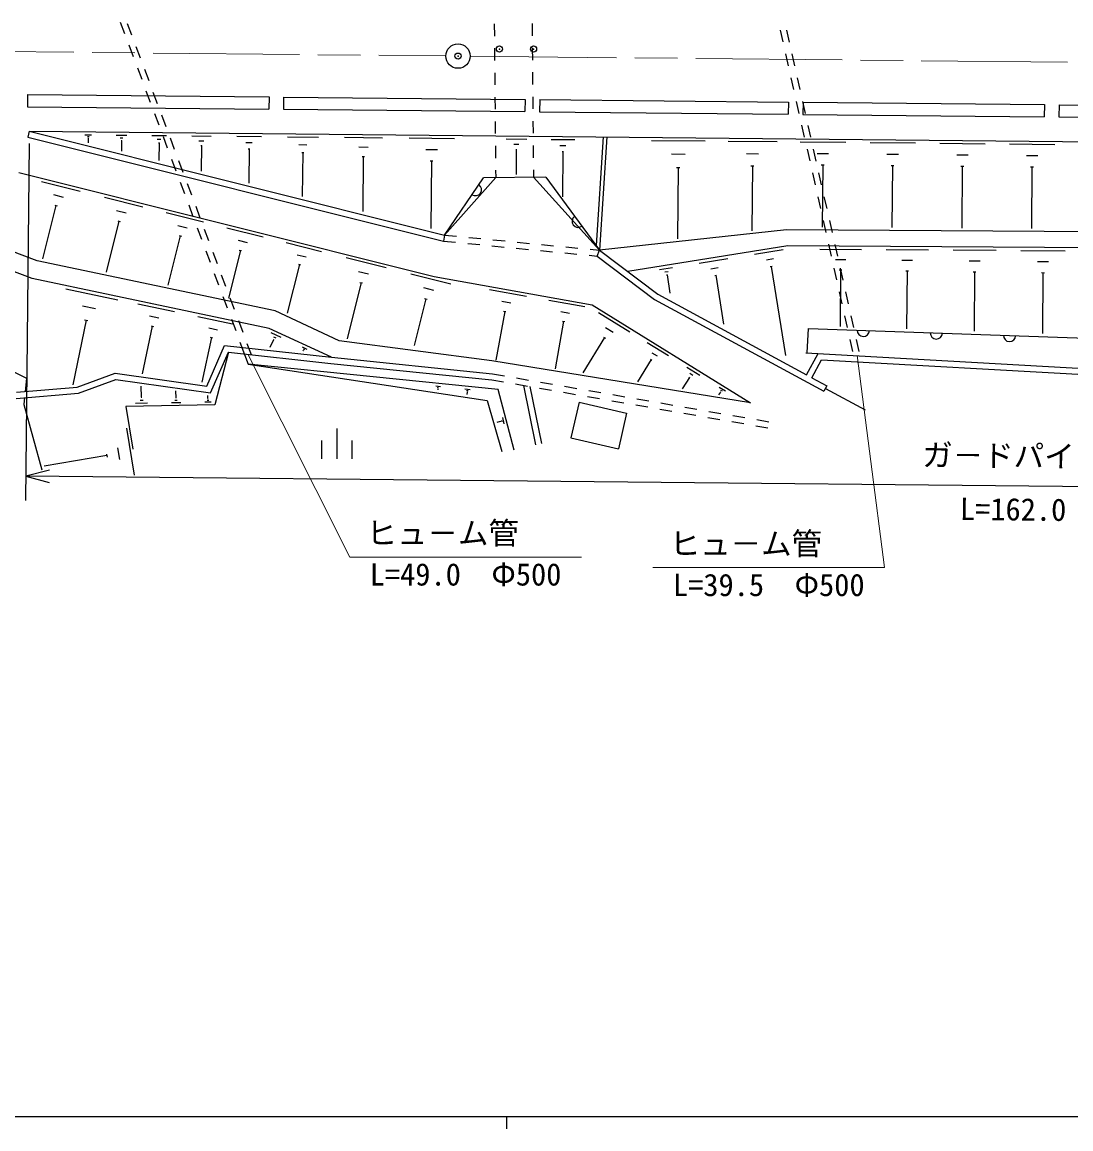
# Model space of a CAD drawing. Units: millimetres on the paper. Extents: x 40 to 680, y 20 to 380.
# Drawn here: x 128.3 to 214.3, y 204 to 294.7 of the extents above; entities that cross this region are included whole.
import ezdxf
from ezdxf.enums import TextEntityAlignment as Align

# ---------------------------------------------------------------- set-up
doc = ezdxf.new("R2010")
doc.units = ezdxf.units.MM
doc.header["$PDMODE"] = 32
doc.header["$PDSIZE"] = 0.5
doc.linetypes.add('CHAIN', pattern=[18.5, 12, -1.5, 3.5, -1.5])
for name, color, linetype, lineweight in [('S-BGD', 7, 'Continuous', 25), ('S-BMK', 2, 'CHAIN', 13), ('S-BMK-SRVR', 3, 'Continuous', 25), ('S-STR-HTXT', 7, 'Continuous', 13), ('S-STR-STRC', 7, 'Continuous', 25), ('S-TTL-BAND', 7, 'Continuous', 25)]:
    doc.layers.add(name, color=color, linetype=linetype, lineweight=lineweight)
doc.layers.add('S-OTRS', color=6, linetype='Continuous')
doc.styles.add('@ＭＳ ゴシック', font='')
doc.styles.add('ＭＳ ゴシック', font='')
doc.styles.get('@ＭＳ ゴシック').set_extended_font_data('@MS Gothic')
doc.styles.get('ＭＳ ゴシック').set_extended_font_data('MS Gothic')

msp = doc.modelspace()

# ---------------------------------------------------------------- linework, layer by layer
at = {"layer": 'S-BGD'}
for p, q in [((136.317, 294.714), (136.668, 293.777)), ((136.893, 294.603), (137.243, 293.666)), ((166.989, 294.572), (166.998, 293.572)), ((170.088, 294.601), (170.097, 293.601)), ((190.436, 294.063), (190.656, 293.088)), ((190.95, 294.058), (191.17, 293.082)), ((137.018, 292.841), (137.369, 291.904)), ((137.594, 292.729), (137.944, 291.793)), ((167.007, 292.572), (167.017, 291.572)), ((170.107, 292.601), (170.116, 291.601)), ((190.876, 292.112), (191.097, 291.137)), ((191.39, 292.107), (191.61, 291.131)), ((137.719, 290.968), (138.07, 290.031)), ((138.295, 290.856), (138.645, 289.92)), ((167.026, 290.572), (167.035, 289.572)), ((170.125, 290.601), (170.135, 289.602)), ((191.317, 290.161), (191.537, 289.186)), ((191.83, 290.156), (192.05, 289.18)), ((128.714, 288.779), (128.704, 287.779)), ((128.714, 288.779), (148.513, 288.583)), ((138.42, 289.094), (138.771, 288.158)), ((138.996, 288.983), (139.346, 288.047)), ((148.513, 288.583), (148.503, 287.583)), ((149.713, 288.571), (149.703, 287.571)), ((149.713, 288.571), (169.512, 288.376)), ((167.045, 288.573), (167.054, 287.573)), ((170.144, 288.602), (170.153, 287.602)), ((128.704, 287.779), (148.503, 287.583)), ((149.703, 287.571), (169.502, 287.376)), ((169.512, 288.376), (169.502, 287.376)), ((170.712, 288.364), (170.702, 287.364)), ((170.712, 288.364), (191.111, 288.162)), ((191.111, 288.162), (191.101, 287.162)), ((191.757, 288.21), (191.977, 287.235)), ((192.27, 288.205), (192.49, 287.23)), ((192.31, 288.15), (192.301, 287.15)), ((192.31, 288.15), (212.11, 287.954)), ((212.11, 287.954), (212.1, 286.954)), ((213.309, 287.942), (213.3, 286.942)), ((213.309, 287.942), (233.108, 287.747)), ((139.121, 287.221), (139.472, 286.285)), ((139.697, 287.11), (140.047, 286.173)), ((170.702, 287.364), (191.101, 287.162)), ((192.301, 287.15), (212.1, 286.954)), ((213.3, 286.942), (233.099, 286.747)), ((128.845, 285.778), (128.723, 285.293)), ((128.845, 285.778), (162.902, 277.264)), ((128.845, 285.778), (287.696, 284.206)), ((167.064, 286.573), (167.073, 285.573)), ((170.163, 286.602), (170.172, 285.602)), ((192.197, 286.259), (192.417, 285.284)), ((192.71, 286.254), (192.93, 285.279)), ((128.723, 285.293), (162.817, 276.77)), ((133.411, 285.483), (133.958, 285.477)), ((133.614, 285.344), (133.751, 285.342)), ((133.664, 285.206), (133.699, 285.206)), ((133.681, 285.206), (133.678, 284.82)), ((135.99, 285.457), (136.846, 285.449)), ((136.309, 285.24), (136.523, 285.238)), ((136.387, 285.025), (136.441, 285.024)), ((136.414, 285.025), (136.405, 284.138)), ((138.898, 285.428), (140.102, 285.416)), ((139.346, 285.123), (139.647, 285.12)), ((139.822, 285.348), (140.172, 284.412)), ((140.397, 285.237), (140.748, 284.3)), ((142.174, 285.396), (143.77, 285.38)), ((142.768, 284.991), (143.167, 284.987)), ((145.866, 285.359), (147.904, 285.339)), ((146.625, 284.842), (147.135, 284.837)), ((150.026, 285.318), (152.563, 285.293)), ((154.715, 285.272), (157.813, 285.241)), ((159.998, 285.22), (163.729, 285.183)), ((167.952, 285.141), (169.657, 285.124)), ((171.649, 285.104), (173.598, 285.085)), ((175.916, 285.312), (175.333, 276.395)), ((176.217, 285.309), (175.61, 276.019)), ((179.893, 285.023), (184.293, 284.979)), ((186.162, 284.961), (190.191, 284.921)), ((192.072, 284.902), (195.811, 284.865)), ((197.808, 284.846), (201.537, 284.809)), ((139.456, 284.821), (139.531, 284.82)), ((139.494, 284.82), (139.479, 283.37)), ((142.914, 284.59), (143.014, 284.589)), ((142.964, 284.59), (142.943, 282.504)), ((146.811, 284.331), (146.938, 284.329)), ((146.875, 284.33), (146.847, 281.528)), ((150.971, 284.675), (151.605, 284.668)), ((151.203, 284.038), (151.361, 284.036)), ((151.282, 284.037), (151.246, 280.428)), ((155.869, 284.486), (156.643, 284.478)), ((161.388, 284.273), (162.321, 284.264)), ((167.082, 284.573), (167.092, 283.573)), ((168.587, 284.708), (169.014, 284.704)), ((168.743, 284.28), (168.85, 284.279)), ((168.796, 284.28), (168.776, 282.238)), ((170.182, 284.602), (170.191, 283.602)), ((172.375, 284.61), (172.862, 284.605)), ((172.553, 284.121), (172.675, 284.12)), ((172.614, 284.12), (172.577, 280.399)), ((187.663, 283.939), (188.67, 283.929)), ((192.637, 284.308), (192.857, 283.333)), ((193.15, 284.303), (193.37, 283.328)), ((193.465, 283.954), (194.4, 283.944)), ((203.534, 284.789), (207.254, 284.752)), ((209.251, 284.732), (212.962, 284.696)), ((140.523, 283.475), (140.873, 282.538)), ((141.098, 283.364), (141.449, 282.427)), ((156.151, 283.708), (156.345, 283.706)), ((156.248, 283.707), (156.204, 279.189)), ((161.728, 283.337), (161.962, 283.334)), ((161.845, 283.336), (161.79, 277.793)), ((181.532, 283.907), (182.632, 283.896)), ((199.197, 283.899), (200.129, 283.89)), ((204.92, 283.845), (205.85, 283.836)), ((210.633, 283.791), (211.561, 283.782)), ((127.996, 282.382), (162.054, 273.868)), ((167.101, 282.573), (167.107, 281.973)), ((170.2, 282.602), (170.206, 282.002)), ((181.934, 282.803), (182.209, 282.8)), ((182.071, 282.801), (182.013, 276.962)), ((188.031, 282.928), (188.283, 282.925)), ((188.157, 282.926), (188.104, 277.621)), ((193.077, 282.357), (193.297, 281.382)), ((193.59, 282.352), (193.811, 281.377)), ((193.806, 283.015), (194.04, 283.013)), ((193.923, 283.014), (193.873, 277.912)), ((199.537, 282.964), (199.771, 282.961)), ((199.654, 282.962), (199.604, 277.874)), ((205.259, 282.912), (205.492, 282.909)), ((205.376, 282.91), (205.325, 277.837)), ((210.972, 282.86), (211.204, 282.858)), ((211.088, 282.859), (211.038, 277.799)), ((129.857, 281.659), (133.018, 280.869)), ((141.224, 281.602), (141.574, 280.665)), ((141.799, 281.491), (142.15, 280.554)), ((162.902, 277.264), (167.107, 281.973)), ((162.902, 277.264), (166.107, 281.963)), ((171.206, 282.011), (166.107, 281.963)), ((170.206, 282.002), (175.61, 276.019)), ((171.206, 282.011), (175.61, 276.019)), ((130.845, 280.573), (131.635, 280.375)), ((135.019, 280.369), (138.174, 279.58)), ((193.517, 280.406), (193.737, 279.431)), ((194.031, 280.401), (194.251, 279.426)), ((131.042, 279.684), (129.947, 275.304)), ((130.943, 279.708), (131.141, 279.659)), ((141.925, 279.729), (142.275, 278.792)), ((142.5, 279.617), (142.851, 278.681)), ((129.509, 275.141), (118.982, 279.075)), ((136.005, 279.284), (136.794, 279.087)), ((140.085, 279.103), (143.144, 278.338)), ((136.202, 278.397), (135.156, 274.209)), ((136.104, 278.422), (136.301, 278.372)), ((141.041, 278.051), (141.805, 277.86)), ((142.626, 277.856), (142.976, 276.919)), ((143.201, 277.744), (143.552, 276.808)), ((145.055, 277.86), (148.021, 277.119)), ((190.963, 277.681), (175.61, 276.019)), ((257.345, 277.243), (190.963, 277.681)), ((193.957, 278.455), (194.177, 277.48)), ((194.471, 278.45), (194.691, 277.475)), ((129.09, 273.697), (118.718, 277.572)), ((141.232, 277.191), (140.22, 273.145)), ((141.136, 277.214), (141.327, 277.167)), ((145.982, 276.841), (146.723, 276.655)), ((162.902, 277.264), (162.817, 276.77)), ((162.817, 276.77), (163.812, 276.672)), ((162.902, 277.264), (163.898, 277.166)), ((164.893, 277.069), (165.888, 276.971)), ((166.883, 276.874), (167.878, 276.776)), ((168.874, 276.679), (169.869, 276.581)), ((143.327, 275.982), (143.677, 275.046)), ((143.902, 275.871), (144.253, 274.935)), ((146.167, 276.007), (145.191, 272.1)), ((146.075, 276.03), (146.26, 275.984)), ((149.933, 276.641), (152.806, 275.922)), ((164.807, 276.575), (165.803, 276.477)), ((166.798, 276.38), (167.793, 276.282)), ((168.788, 276.185), (169.783, 276.087)), ((170.779, 275.99), (171.774, 275.892)), ((170.864, 276.484), (171.859, 276.386)), ((172.769, 275.795), (173.764, 275.697)), ((172.855, 276.289), (173.85, 276.191)), ((174.845, 276.094), (175.61, 276.019)), ((175.421, 275.535), (175.61, 276.019)), ((175.61, 276.019), (180.401, 272.414)), ((191.063, 276.381), (177.94, 274.265)), ((188.331, 275.687), (190.692, 276.068)), ((257.495, 275.942), (191.063, 276.381)), ((193.702, 276.113), (197.095, 276.091)), ((194.397, 276.504), (194.617, 275.529)), ((194.911, 276.499), (195.131, 275.524)), ((199.119, 276.077), (202.589, 276.055)), ((204.614, 276.041), (208.162, 276.018)), ((210.187, 276.004), (213.815, 275.98)), ((149.012, 271.041), (129.509, 275.141)), ((150.831, 275.653), (151.549, 275.473)), ((150.921, 274.867), (151.1, 274.823)), ((154.832, 275.416), (158.122, 274.594)), ((174.76, 275.6), (175.421, 275.535)), ((175.421, 275.535), (180.13, 271.992)), ((183.783, 274.954), (186.144, 275.334)), ((189.311, 275.239), (189.902, 275.335)), ((194.969, 275.256), (195.817, 275.251)), ((200.415, 275.201), (201.282, 275.196)), ((205.939, 275.145), (206.826, 275.139)), ((211.541, 275.089), (212.448, 275.083)), ((144.028, 274.109), (144.378, 273.173)), ((144.603, 273.998), (144.954, 273.061)), ((151.01, 274.845), (150.011, 270.849)), ((155.86, 274.285), (156.682, 274.08)), ((160.147, 274.087), (163.437, 273.265)), ((180.55, 274.433), (181.595, 274.601)), ((180.984, 274.235), (181.245, 274.277)), ((181.124, 273.989), (181.189, 274)), ((181.157, 273.994), (181.399, 272.494)), ((184.763, 274.506), (185.353, 274.601)), ((185.08, 273.952), (185.227, 273.976)), ((185.153, 273.964), (185.8, 269.955)), ((189.628, 274.685), (189.776, 274.709)), ((189.702, 274.697), (190.879, 267.393)), ((194.837, 274.553), (195.057, 273.578)), ((195.281, 274.406), (195.493, 274.405)), ((195.351, 274.548), (195.571, 273.573)), ((195.387, 274.405), (195.357, 269.767)), ((200.734, 274.332), (200.951, 274.33)), ((200.843, 274.331), (200.811, 269.576)), ((206.265, 274.256), (206.487, 274.255)), ((206.376, 274.255), (206.344, 269.383)), ((211.876, 274.179), (212.102, 274.178)), ((211.989, 274.179), (211.956, 269.186)), ((148.537, 269.608), (129.09, 273.697)), ((156.066, 273.36), (154.918, 268.769)), ((155.963, 273.386), (156.168, 273.334)), ((162.054, 273.868), (175.022, 271.538)), ((131.838, 272.863), (136.109, 271.965)), ((144.729, 272.236), (145.079, 271.3)), ((161.176, 272.956), (161.998, 272.751)), ((166.597, 272.798), (169.637, 272.252)), ((180.401, 272.414), (192.595, 265.81)), ((195.277, 272.602), (195.497, 271.627)), ((195.791, 272.597), (196.011, 271.622)), ((133.215, 271.459), (134.283, 271.234)), ((137.751, 271.62), (140.76, 270.988)), ((145.304, 272.125), (145.655, 271.188)), ((161.381, 272.031), (160.426, 268.209)), ((161.278, 272.057), (161.484, 272.006)), ((167.6, 271.833), (168.36, 271.697)), ((171.466, 271.923), (174.403, 271.396)), ((175.022, 271.538), (188.005, 263.509)), ((180.13, 271.992), (194.03, 264.465)), ((138.721, 270.631), (139.473, 270.473)), ((142.666, 270.587), (145.507, 269.99)), ((145.43, 270.363), (145.78, 269.426)), ((154.276, 268.603), (149.012, 271.041)), ((167.843, 271.005), (167.125, 267.007)), ((167.748, 271.022), (167.938, 270.988)), ((172.436, 270.991), (173.17, 270.859)), ((175.539, 270.924), (178.099, 269.341)), ((195.717, 270.651), (195.937, 269.676)), ((196.231, 270.646), (196.451, 269.671)), ((119.428, 270.02), (128.632, 265.535)), ((133.525, 270.279), (132.413, 264.992)), ((133.391, 270.307), (133.658, 270.251)), ((138.939, 269.8), (138.115, 265.878)), ((138.845, 269.819), (139.033, 269.78)), ((143.582, 269.653), (144.292, 269.503)), ((146.005, 270.252), (146.356, 269.315)), ((153.645, 267.242), (148.537, 269.608)), ((172.671, 270.191), (171.972, 266.304)), ((172.579, 270.208), (172.763, 270.175)), ((176.104, 269.691), (176.743, 269.295)), ((192.644, 267.612), (192.757, 269.608)), ((192.757, 269.608), (250.134, 267.599)), ((143.788, 268.868), (143.015, 265.191)), ((143.699, 268.886), (143.877, 268.849)), ((148.878, 268.677), (148.583, 268.04)), ((148.658, 269.276), (149.477, 268.897)), ((148.852, 268.689), (148.904, 268.665)), ((148.871, 268.929), (149.075, 268.835)), ((166.797, 266.941), (154.276, 268.603)), ((176.028, 268.853), (174.245, 265.97)), ((175.948, 268.902), (176.108, 268.803)), ((196.157, 268.7), (196.377, 267.725)), ((196.671, 268.695), (196.891, 267.72)), ((143.412, 264.883), (144.872, 268.211)), ((143.717, 264.336), (145.182, 267.674)), ((145.182, 267.674), (144.057, 263.344)), ((144.872, 268.211), (153.645, 267.242)), ((145.182, 267.674), (153.592, 266.745)), ((146.131, 268.49), (146.805, 266.687)), ((146.706, 268.379), (147.047, 267.468)), ((151.223, 268.088), (151.612, 267.908)), ((151.328, 267.804), (151.298, 267.74)), ((151.316, 267.81), (151.34, 267.798)), ((151.324, 267.924), (151.421, 267.879)), ((179.535, 268.454), (181.265, 267.383)), ((179.916, 267.62), (180.349, 267.352)), ((192.544, 267.617), (239.525, 264.953)), ((153.592, 266.745), (166.781, 265.393)), ((153.645, 267.242), (166.849, 265.889)), ((188.005, 263.509), (166.797, 266.941)), ((179.865, 267.053), (178.744, 265.242)), ((179.811, 267.087), (179.919, 267.02)), ((192.595, 265.81), (193.543, 267.561)), ((193.035, 265.572), (193.831, 267.043)), ((193.831, 267.043), (239.564, 264.45)), ((132.782, 264.781), (135.907, 265.936)), ((135.907, 265.936), (143.412, 264.883)), ((146.805, 266.687), (166.409, 263.696)), ((167.31, 264.596), (146.805, 266.687)), ((166.849, 265.889), (167.835, 265.718)), ((182.787, 266.442), (183.842, 265.789)), ((183.019, 265.934), (183.283, 265.77)), ((128.632, 265.535), (128.519, 264.44)), ((132.891, 264.289), (135.962, 265.423)), ((135.962, 265.423), (143.717, 264.336)), ((166.781, 265.393), (167.749, 265.225)), ((168.735, 265.054), (169.72, 264.883)), ((168.82, 265.547), (169.805, 265.376)), ((169.389, 264.941), (170.363, 260.07)), ((170.791, 265.205), (171.776, 265.034)), ((182.988, 265.588), (182.407, 264.649)), ((182.955, 265.608), (183.021, 265.568)), ((193.035, 265.572), (194.268, 264.905)), ((194.268, 264.905), (194.03, 264.465)), ((127.769, 263.878), (132.891, 264.289)), ((127.799, 264.382), (132.782, 264.781)), ((138.024, 263.983), (138.085, 263.984)), ((138.055, 263.984), (138.039, 264.883)), ((140.886, 263.916), (140.876, 264.485)), ((143.502, 263.854), (143.497, 264.117)), ((162.579, 264.827), (162.185, 264.868)), ((162.421, 264.744), (162.323, 264.754)), ((162.374, 264.649), (162.35, 264.652)), ((162.362, 264.651), (162.353, 264.567)), ((165.018, 264.579), (164.563, 264.625)), ((164.835, 264.482), (164.722, 264.494)), ((164.767, 264.375), (164.749, 264.201)), ((164.781, 264.373), (164.753, 264.376)), ((168.611, 259.626), (167.31, 264.596)), ((169.918, 264.849), (170.853, 260.168)), ((170.705, 264.712), (171.69, 264.542)), ((172.676, 264.371), (173.661, 264.2)), ((172.761, 264.863), (173.746, 264.693)), ((174.646, 264.029), (175.632, 263.858)), ((174.732, 264.522), (175.717, 264.351)), ((176.702, 264.18), (177.688, 264.009)), ((185.53, 264.396), (185.389, 264.166)), ((185.434, 264.805), (185.94, 264.492)), ((185.515, 264.405), (185.546, 264.386)), ((185.545, 264.561), (185.672, 264.483)), ((194.149, 264.685), (197.403, 262.923)), ((128.468, 263.934), (128.411, 263.38)), ((128.411, 263.38), (129.877, 258.023)), ((144.057, 263.344), (136.771, 263.22)), ((136.771, 263.22), (137.354, 259.722)), ((137.571, 263.483), (138.555, 263.5)), ((137.936, 263.736), (138.182, 263.74)), ((140.516, 263.534), (141.268, 263.547)), ((140.795, 263.727), (140.983, 263.73)), ((140.862, 263.916), (140.909, 263.917)), ((143.238, 263.58), (143.775, 263.59)), ((143.437, 263.718), (143.571, 263.721)), ((143.485, 263.853), (143.519, 263.854)), ((166.409, 263.696), (167.61, 259.526)), ((173.945, 263.56), (173.274, 260.636)), ((173.945, 263.56), (177.844, 262.666)), ((176.617, 263.687), (177.602, 263.516)), ((178.588, 263.346), (179.573, 263.175)), ((178.673, 263.838), (179.658, 263.667)), ((180.644, 263.497), (181.629, 263.326)), ((182.614, 263.155), (183.599, 262.984)), ((167.652, 262.301), (167.786, 261.789)), ((177.844, 262.666), (177.173, 259.742)), ((180.558, 263.004), (181.543, 262.833)), ((182.529, 262.662), (183.514, 262.491)), ((184.499, 262.32), (185.485, 262.15)), ((184.585, 262.813), (185.57, 262.642)), ((186.555, 262.471), (187.541, 262.301)), ((136.816, 261.43), (137.458, 257.579)), ((154.091, 258.917), (154.091, 261.417)), ((167.463, 261.978), (167.185, 261.905)), ((167.459, 261.994), (167.468, 261.962)), ((167.575, 262.075), (167.608, 261.947)), ((186.47, 261.979), (187.455, 261.808)), ((188.44, 261.637), (189.426, 261.466)), ((188.526, 262.13), (189.511, 261.959)), ((152.841, 258.917), (152.841, 260.417)), ((155.341, 258.917), (155.341, 260.417)), ((173.274, 260.636), (177.173, 259.742)), ((136.094, 259.825), (136.254, 258.863)), ((135.211, 259.183), (130.061, 258.325)), ((135.191, 259.304), (135.231, 259.063))]:
    msp.add_line(p, q, dxfattribs=at)
for centre, start, end in [((165.438, 280.982), 235.70938, 55.70938), ((173.871, 278.385), 126.31194, 306.31194), ((197.254, 269.451), 177.99477, 357.99477), ((203.25, 269.241), 177.99477, 357.99477), ((209.247, 269.031), 177.99477, 357.99477)]:
    msp.add_arc(centre, 0.5, start, end, dxfattribs=at)
for p in [(167.41, 292.51), (170.215, 292.51)]:
    msp.add_point(p, dxfattribs=at)
at = {"layer": 'S-BMK'}
for p, q in [((65.019, 292.909), (163.014, 291.94)), ((165.014, 291.92), (263.009, 290.951))]:
    msp.add_line(p, q, dxfattribs=at)
at = {"layer": 'S-BMK-SRVR'}
msp.add_circle((164.014, 291.93), 1, dxfattribs=at)
msp.add_point((164.014, 291.93), dxfattribs=at)
at = {"layer": 'S-OTRS'}
for p in [(167.41, 292.51), (170.215, 292.51)]:
    msp.add_point(p, dxfattribs=at)
at = {"layer": 'S-STR-HTXT'}
for p, q in [((155.133, 250.866), (146.771, 267.498)), ((199, 250), (196.755, 267.378)), ((155.133, 250.866), (174.133, 250.866)), ((180, 250), (199, 250))]:
    msp.add_line(p, q, dxfattribs=at)
at = {"layer": 'S-STR-STRC'}
for p, q in [((128.835, 284.778), (128.545, 255.505)), ((130.502, 258.004), (128.565, 257.505)), ((290.557, 255.903), (128.565, 257.505)), ((128.565, 257.505), (130.491, 256.968))]:
    msp.add_line(p, q, dxfattribs=at)
at = {"layer": 'S-TTL-BAND'}
for p, q in [((40, 205), (579, 205)), ((168, 205), (168, 204))]:
    msp.add_line(p, q, dxfattribs=at)

# ---------------------------------------------------------------- texts
at = {"layer": 'S-STR-HTXT', "style": 'ＭＳ ゴシック'}
for p in [(156.508, 251.366), (181.375, 250.5)]:
    msp.add_text('ヒュ－ム管', height=1.833, dxfattribs=at).set_placement(p, align=Align.BOTTOM_LEFT)
for s, p in [('L=49.0\u3000Φ500', (164.633, 250.366)), ('L=39.5\u3000Φ500', (189.5, 249.5))]:
    msp.add_text(s, height=1.833, dxfattribs=at).set_placement(p, align=Align.TOP_CENTER)
at = {"layer": 'S-STR-STRC', "style": 'ＭＳ ゴシック'}
msp.add_text('ガ－ドパイプ', height=1.833, rotation=359.433, dxfattribs=at).set_placement((209.571, 257.704), align=Align.BOTTOM_CENTER)
at = {"layer": 'S-STR-STRC', "style": '@ＭＳ ゴシック'}
msp.add_text('L=162.0', height=1.833, rotation=359.433, dxfattribs=at).set_placement((209.551, 255.704), align=Align.TOP_CENTER)

doc.saveas('drawing.dxf')
